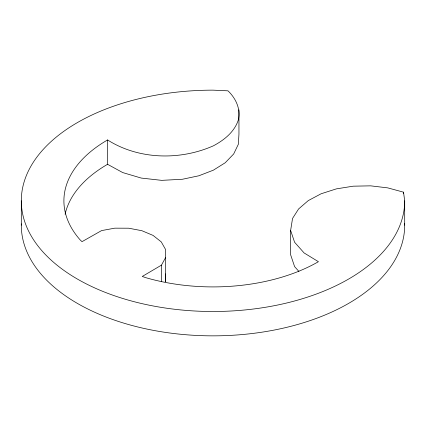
<?xml version="1.0" encoding="UTF-8"?>
<svg xmlns="http://www.w3.org/2000/svg" width="426" height="426" viewBox="0 0 426 426"><rect width="100%" height="100%" fill="white"/><g stroke="black" fill="none" stroke-linecap="round" stroke-linejoin="round"><path stroke-width="0.64" d="M21.3 225.173L21.3 200.827A191.7 110.675 0 0 1 213 90.147L227.995 90.829C235.812 98.342 240.876 108.939 238.363 119.898C234.438 131.959 224.193 140.079 213.373 145.825C180.065 160.591 138.674 159.718 107.57 139.957A149.1 86.084 0 0 0 80.152 239.907L82.016 241.664L101.59 230.588L114.812 228.166L128.689 228.208L141.869 230.706L153.083 235.418L161.252 241.893L165.576 249.503L165.645 281.863L165.576 273.849M298.914 271.463L294.59 266.596L290.628 254.785L290.628 230.434L292.54 218.453L298.562 208.99L308.259 200.609L321.097 193.777L336.354 188.878L353.175 186.183L370.625 185.843L387.724 187.877L403.518 192.169L404.7 200.827L404.7 225.173A191.7 110.675 0 0 1 211.887 335.848A191.7 110.675 0 0 1 21.311 223.89M161.449 281.597L161.449 265.148L165.645 257.512M161.449 265.148L142.263 276.447L145.309 277.528A149.1 86.084 0 0 0 318.43 261.697L304.111 252.953L294.59 242.25L290.628 230.434M107.57 139.957L107.57 164.303L122.709 172.573L141.251 178.068L161.715 180.358L182.466 179.25L198.857 175.778L213.373 170.176L225.205 162.764L233.693 153.956L238.363 144.244L238.954 134.169L238.954 109.823M404.45 223.32L404.7 225.173M403.518 192.169L403.518 193.484M404.7 200.827A191.7 110.675 0 0 1 213 311.502A191.7 110.675 0 0 1 21.3 200.827M65.103 214.251A149.1 86.084 0 0 1 107.57 164.303"/></g></svg>
